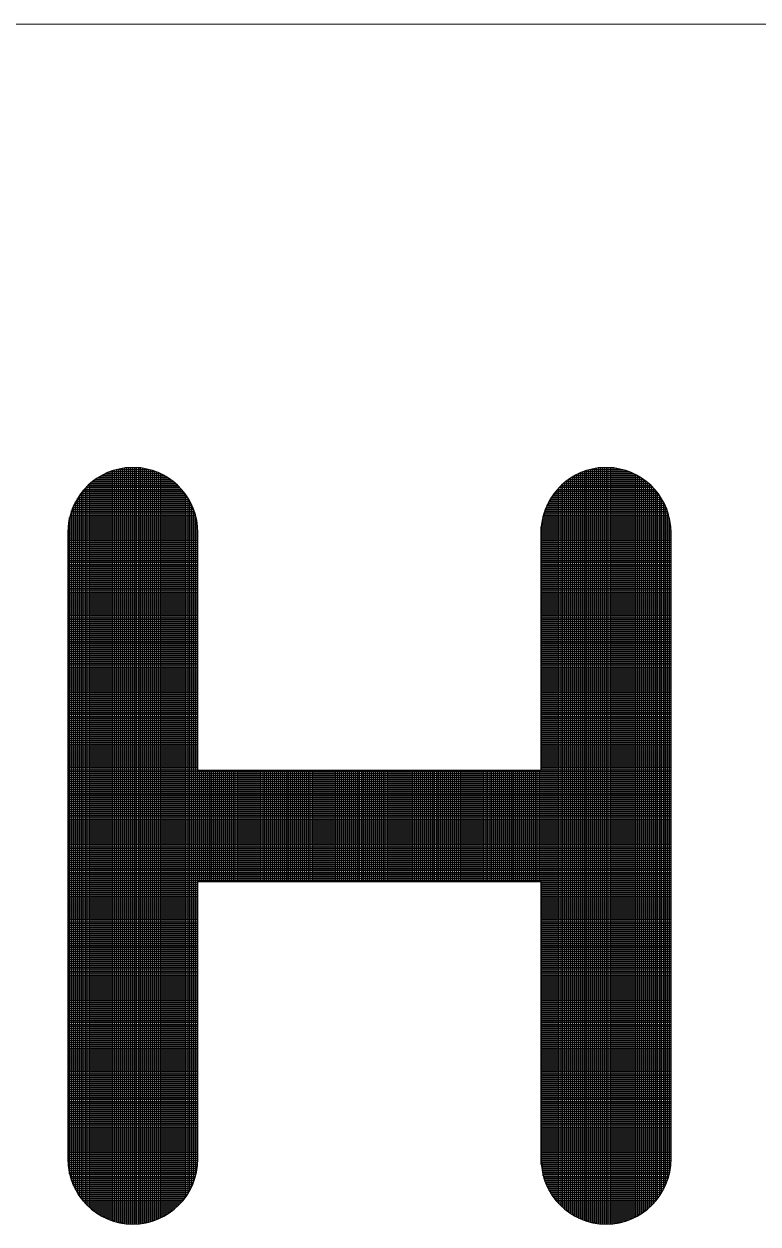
# Model space of a CAD drawing. Header units: inches. Extents: x 1155 to 1996, y 2 to 596.
# Drawn here: x 1837 to 1843.46, y 101.12 to 111.67 of the extents above; entities that cross this region are included whole.
import ezdxf

# ---------------------------------------------------------------- set-up
doc = ezdxf.new("R2010")
doc.units = ezdxf.units.IN
doc.header["$MEASUREMENT"] = 0
doc.layers.add('BG 0 -1', color=7, linetype='Continuous')
doc.layers.add('BG ÇÑ±¹Áö¿ª³\xad¹æ±â¼úÁÖ½ÄÈ¸»ç CI', color=7, linetype='Continuous')

msp = doc.modelspace()

# ---------------------------------------------------------------- linework, layer by layer
at = {"layer": 'BG 0 -1', "color": 7, "linetype": 'Continuous', "lineweight": 9}
msp.add_line((1821.558, 111.671), (1970.825, 111.671), dxfattribs=at)
at = {"layer": 'BG ÇÑ±¹Áö¿ª³\xad¹æ±â¼úÁÖ½ÄÈ¸»ç CI', "color": 242, "linetype": 'Continuous', "lineweight": 25, "true_color": 0xd51c29}
for p, q in [((1837.892, 101.12), (1837.892, 107.766)), ((1838.032, 107.766), (1837.894, 107.766)), ((1837.909, 101.119), (1837.909, 107.766)), ((1837.927, 101.117), (1837.927, 107.766)), ((1837.944, 101.116), (1837.944, 107.766)), ((1837.962, 101.116), (1837.962, 107.766)), ((1837.979, 101.116), (1837.979, 107.766)), ((1837.996, 101.117), (1837.996, 107.766)), ((1838.014, 101.118), (1838.014, 107.766)), ((1838.031, 101.12), (1838.031, 107.766)), ((1842.195, 107.766), (1842.057, 107.766)), ((1842.06, 101.12), (1842.06, 107.766)), ((1842.077, 101.118), (1842.077, 107.766)), ((1842.094, 101.117), (1842.094, 107.766)), ((1842.112, 101.116), (1842.112, 107.766)), ((1842.129, 101.116), (1842.129, 107.766)), ((1842.146, 101.116), (1842.146, 107.766)), ((1842.164, 101.117), (1842.164, 107.766)), ((1842.181, 101.119), (1842.181, 107.766)), ((1842.198, 101.121), (1842.198, 107.766)), ((1837.632, 107.665), (1838.294, 107.665)), ((1837.632, 101.222), (1837.632, 107.665)), ((1837.649, 101.21), (1837.649, 107.677)), ((1837.658, 107.682), (1838.268, 107.682)), ((1837.666, 101.199), (1837.666, 107.688)), ((1837.684, 101.189), (1837.684, 107.698)), ((1837.687, 107.7), (1838.239, 107.7)), ((1837.701, 101.179), (1837.701, 107.707)), ((1837.718, 101.171), (1837.718, 107.716)), ((1837.721, 107.717), (1838.204, 107.717)), ((1837.736, 101.163), (1837.736, 107.724)), ((1837.753, 101.156), (1837.753, 107.731)), ((1837.763, 107.734), (1838.163, 107.734)), ((1837.771, 101.149), (1837.771, 107.737)), ((1837.788, 101.143), (1837.788, 107.743)), ((1837.805, 101.138), (1837.805, 107.748)), ((1837.817, 107.752), (1838.108, 107.752)), ((1837.823, 101.133), (1837.823, 107.753)), ((1837.84, 101.129), (1837.84, 107.757)), ((1837.857, 101.126), (1837.857, 107.761)), ((1837.875, 101.123), (1837.875, 107.764)), ((1838.048, 101.123), (1838.048, 107.764)), ((1838.066, 101.125), (1838.066, 107.761)), ((1838.083, 101.129), (1838.083, 107.758)), ((1838.1, 101.133), (1838.1, 107.754)), ((1838.118, 101.137), (1838.118, 107.749)), ((1838.135, 101.143), (1838.135, 107.744)), ((1838.153, 101.148), (1838.153, 107.738)), ((1838.17, 101.155), (1838.17, 107.732)), ((1838.187, 101.162), (1838.187, 107.725)), ((1838.205, 101.17), (1838.205, 107.717)), ((1838.222, 101.178), (1838.222, 107.708)), ((1838.239, 101.187), (1838.239, 107.699)), ((1838.257, 101.197), (1838.257, 107.689)), ((1838.274, 101.208), (1838.274, 107.678)), ((1838.291, 101.22), (1838.291, 107.667)), ((1841.795, 107.665), (1842.457, 107.665)), ((1841.799, 101.219), (1841.799, 107.668)), ((1841.816, 101.207), (1841.816, 107.68)), ((1841.821, 107.682), (1842.431, 107.682)), ((1841.834, 101.196), (1841.834, 107.69)), ((1841.85, 107.7), (1842.402, 107.7)), ((1841.851, 101.186), (1841.851, 107.7)), ((1841.869, 101.177), (1841.869, 107.709)), ((1841.885, 107.717), (1842.368, 107.717)), ((1841.886, 101.169), (1841.886, 107.718)), ((1841.903, 101.161), (1841.903, 107.725)), ((1841.921, 101.154), (1841.921, 107.732)), ((1841.926, 107.734), (1842.326, 107.734)), ((1841.938, 101.148), (1841.938, 107.739)), ((1841.955, 101.142), (1841.955, 107.744)), ((1841.973, 101.137), (1841.973, 107.75)), ((1841.981, 107.752), (1842.271, 107.752)), ((1841.99, 101.132), (1841.99, 107.754)), ((1842.007, 101.129), (1842.007, 107.758)), ((1842.025, 101.125), (1842.025, 107.762)), ((1842.042, 101.122), (1842.042, 107.764)), ((1842.216, 101.123), (1842.216, 107.763)), ((1842.233, 101.126), (1842.233, 107.76)), ((1842.251, 101.13), (1842.251, 107.757)), ((1842.268, 101.134), (1842.268, 107.753)), ((1842.285, 101.139), (1842.285, 107.748)), ((1842.303, 101.144), (1842.303, 107.743)), ((1842.32, 101.15), (1842.32, 107.737)), ((1842.337, 101.157), (1842.337, 107.73)), ((1842.355, 101.164), (1842.355, 107.723)), ((1842.372, 101.172), (1842.372, 107.715)), ((1842.389, 101.18), (1842.389, 107.706)), ((1842.407, 101.19), (1842.407, 107.697)), ((1842.424, 101.2), (1842.424, 107.687)), ((1842.442, 101.211), (1842.442, 107.676)), ((1842.459, 101.223), (1842.459, 107.664)), ((1837.52, 107.561), (1838.406, 107.561)), ((1837.527, 101.317), (1837.527, 107.57)), ((1837.535, 107.578), (1838.391, 107.578)), ((1837.545, 101.297), (1837.545, 107.589)), ((1837.551, 107.596), (1838.375, 107.596)), ((1837.562, 101.28), (1837.562, 107.607)), ((1837.568, 107.613), (1838.357, 107.613)), ((1837.58, 101.263), (1837.58, 107.623)), ((1837.587, 107.63), (1838.338, 107.63)), ((1837.597, 101.248), (1837.597, 107.638)), ((1837.608, 107.648), (1838.317, 107.648)), ((1837.614, 101.234), (1837.614, 107.652)), ((1838.309, 101.233), (1838.309, 107.654)), ((1838.326, 101.246), (1838.326, 107.64)), ((1838.344, 101.261), (1838.344, 107.625)), ((1838.361, 101.277), (1838.361, 107.609)), ((1838.378, 101.295), (1838.378, 107.592)), ((1838.396, 101.314), (1838.396, 107.573)), ((1841.683, 107.561), (1842.569, 107.561)), ((1841.695, 101.312), (1841.695, 107.575)), ((1841.698, 107.578), (1842.554, 107.578)), ((1841.712, 101.293), (1841.712, 107.594)), ((1841.714, 107.596), (1842.538, 107.596)), ((1841.73, 101.276), (1841.73, 107.611)), ((1841.732, 107.613), (1842.521, 107.613)), ((1841.747, 101.26), (1841.747, 107.627)), ((1841.751, 107.63), (1842.501, 107.63)), ((1841.764, 101.245), (1841.764, 107.642)), ((1841.772, 107.648), (1842.48, 107.648)), ((1841.782, 101.231), (1841.782, 107.655)), ((1842.476, 101.236), (1842.476, 107.651)), ((1842.494, 101.25), (1842.494, 107.637)), ((1842.511, 101.265), (1842.511, 107.622)), ((1842.528, 101.281), (1842.528, 107.605)), ((1842.546, 101.299), (1842.546, 107.587)), ((1842.563, 101.319), (1842.563, 107.568)), ((1837.452, 107.457), (1838.473, 107.457)), ((1837.458, 101.419), (1837.458, 107.468)), ((1837.461, 107.474), (1838.464, 107.474)), ((1837.471, 107.491), (1838.454, 107.491)), ((1837.475, 101.389), (1837.475, 107.498)), ((1837.482, 107.509), (1838.443, 107.509)), ((1837.493, 101.362), (1837.493, 107.525)), ((1837.494, 107.526), (1838.432, 107.526)), ((1837.506, 107.543), (1838.419, 107.543)), ((1837.51, 101.338), (1837.51, 107.548)), ((1838.413, 101.335), (1838.413, 107.551)), ((1838.43, 101.358), (1838.43, 107.528)), ((1838.448, 101.385), (1838.448, 107.502)), ((1838.465, 101.414), (1838.465, 107.472)), ((1841.615, 107.457), (1842.637, 107.457)), ((1841.625, 101.411), (1841.625, 107.475)), ((1841.625, 107.474), (1842.628, 107.474)), ((1841.635, 107.491), (1842.618, 107.491)), ((1841.643, 101.382), (1841.643, 107.505)), ((1841.645, 107.509), (1842.607, 107.509)), ((1841.657, 107.526), (1842.595, 107.526)), ((1841.66, 101.356), (1841.66, 107.531)), ((1841.67, 107.543), (1842.583, 107.543)), ((1841.678, 101.333), (1841.678, 107.554)), ((1842.58, 101.341), (1842.58, 107.546)), ((1842.598, 101.364), (1842.598, 107.522)), ((1842.615, 101.391), (1842.615, 107.495)), ((1842.633, 101.422), (1842.633, 107.465)), ((1837.412, 107.352), (1838.514, 107.352)), ((1837.417, 107.37), (1838.509, 107.37)), ((1837.423, 101.498), (1837.423, 107.389)), ((1837.423, 107.387), (1838.503, 107.387)), ((1837.429, 107.405), (1838.497, 107.405)), ((1837.436, 107.422), (1838.49, 107.422)), ((1837.441, 101.454), (1837.441, 107.432)), ((1837.444, 107.439), (1838.482, 107.439)), ((1838.482, 101.449), (1838.482, 107.438)), ((1838.5, 101.491), (1838.5, 107.396)), ((1841.573, 101.54), (1841.573, 107.346)), ((1841.575, 107.352), (1842.677, 107.352)), ((1841.58, 107.37), (1842.672, 107.37)), ((1841.586, 107.387), (1842.666, 107.387)), ((1841.591, 101.486), (1841.591, 107.4)), ((1841.592, 107.405), (1842.66, 107.405)), ((1841.599, 107.422), (1842.653, 107.422)), ((1841.607, 107.439), (1842.645, 107.439)), ((1841.608, 101.445), (1841.608, 107.441)), ((1842.65, 101.458), (1842.65, 107.429)), ((1842.667, 101.502), (1842.667, 107.384)), ((1837.393, 107.248), (1838.533, 107.248)), ((1837.394, 107.266), (1838.531, 107.266)), ((1837.397, 107.283), (1838.529, 107.283)), ((1837.4, 107.3), (1838.526, 107.3)), ((1837.403, 107.318), (1838.522, 107.318)), ((1837.406, 101.557), (1837.406, 107.33)), ((1837.407, 107.335), (1838.518, 107.335)), ((1838.517, 101.547), (1838.517, 107.34)), ((1841.556, 107.248), (1842.696, 107.248)), ((1841.556, 101.639), (1841.556, 107.248)), ((1841.558, 107.266), (1842.694, 107.266)), ((1841.56, 107.283), (1842.692, 107.283)), ((1841.563, 107.3), (1842.689, 107.3)), ((1841.566, 107.318), (1842.686, 107.318)), ((1841.57, 107.335), (1842.682, 107.335)), ((1842.685, 101.564), (1842.685, 107.323)), ((1837.391, 107.231), (1838.534, 107.231)), ((1837.391, 107.213), (1838.535, 107.213)), ((1837.391, 107.198), (1837.391, 101.688)), ((1837.391, 107.196), (1838.535, 107.196)), ((1837.391, 107.179), (1838.535, 107.179)), ((1837.391, 107.161), (1838.535, 107.161)), ((1837.391, 107.144), (1838.535, 107.144)), ((1838.535, 101.666), (1838.535, 107.22)), ((1838.535, 105.105), (1838.535, 107.198)), ((1841.554, 107.213), (1842.698, 107.213)), ((1841.554, 107.198), (1841.554, 105.105)), ((1841.554, 107.196), (1842.698, 107.196)), ((1841.554, 107.179), (1842.698, 107.179)), ((1841.554, 107.161), (1842.698, 107.161)), ((1841.554, 107.144), (1842.698, 107.144)), ((1841.555, 107.231), (1842.697, 107.231)), ((1842.698, 101.688), (1842.698, 107.198)), ((1837.391, 107.127), (1838.535, 107.127)), ((1837.391, 107.109), (1838.535, 107.109)), ((1837.391, 107.092), (1838.535, 107.092)), ((1837.391, 107.075), (1838.535, 107.075)), ((1837.391, 107.057), (1838.535, 107.057)), ((1837.391, 107.04), (1838.535, 107.04)), ((1841.554, 107.127), (1842.698, 107.127)), ((1841.554, 107.109), (1842.698, 107.109)), ((1841.554, 107.092), (1842.698, 107.092)), ((1841.554, 107.075), (1842.698, 107.075)), ((1841.554, 107.057), (1842.698, 107.057)), ((1841.554, 107.04), (1842.698, 107.04)), ((1837.391, 107.022), (1838.535, 107.022)), ((1837.391, 107.005), (1838.535, 107.005)), ((1837.391, 106.988), (1838.535, 106.988)), ((1837.391, 106.97), (1838.535, 106.97)), ((1837.391, 106.953), (1838.535, 106.953)), ((1837.391, 106.936), (1838.535, 106.936)), ((1841.554, 107.022), (1842.698, 107.022)), ((1841.554, 107.005), (1842.698, 107.005)), ((1841.554, 106.988), (1842.698, 106.988)), ((1841.554, 106.97), (1842.698, 106.97)), ((1841.554, 106.953), (1842.698, 106.953)), ((1841.554, 106.936), (1842.698, 106.936)), ((1837.391, 106.918), (1838.535, 106.918)), ((1837.391, 106.901), (1838.535, 106.901)), ((1837.391, 106.884), (1838.535, 106.884)), ((1837.391, 106.866), (1838.535, 106.866)), ((1837.391, 106.849), (1838.535, 106.849)), ((1837.391, 106.831), (1838.535, 106.831)), ((1841.554, 106.918), (1842.698, 106.918)), ((1841.554, 106.901), (1842.698, 106.901)), ((1841.554, 106.884), (1842.698, 106.884)), ((1841.554, 106.866), (1842.698, 106.866)), ((1841.554, 106.849), (1842.698, 106.849)), ((1841.554, 106.831), (1842.698, 106.831)), ((1837.391, 106.814), (1838.535, 106.814)), ((1837.391, 106.797), (1838.535, 106.797)), ((1837.391, 106.779), (1838.535, 106.779)), ((1837.391, 106.762), (1838.535, 106.762)), ((1837.391, 106.745), (1838.535, 106.745)), ((1837.391, 106.727), (1838.535, 106.727)), ((1841.554, 106.814), (1842.698, 106.814)), ((1841.554, 106.797), (1842.698, 106.797)), ((1841.554, 106.779), (1842.698, 106.779)), ((1841.554, 106.762), (1842.698, 106.762)), ((1841.554, 106.745), (1842.698, 106.745)), ((1841.554, 106.727), (1842.698, 106.727)), ((1837.391, 106.71), (1838.535, 106.71)), ((1837.391, 106.693), (1838.535, 106.693)), ((1837.391, 106.675), (1838.535, 106.675)), ((1837.391, 106.658), (1838.535, 106.658)), ((1837.391, 106.64), (1838.535, 106.64)), ((1837.391, 106.623), (1838.535, 106.623)), ((1837.391, 106.606), (1838.535, 106.606)), ((1841.554, 106.71), (1842.698, 106.71)), ((1841.554, 106.693), (1842.698, 106.693)), ((1841.554, 106.675), (1842.698, 106.675)), ((1841.554, 106.658), (1842.698, 106.658)), ((1841.554, 106.64), (1842.698, 106.64)), ((1841.554, 106.623), (1842.698, 106.623)), ((1841.554, 106.606), (1842.698, 106.606)), ((1837.391, 106.588), (1838.535, 106.588)), ((1837.391, 106.571), (1838.535, 106.571)), ((1837.391, 106.554), (1838.535, 106.554)), ((1837.391, 106.536), (1838.535, 106.536)), ((1837.391, 106.519), (1838.535, 106.519)), ((1837.391, 106.502), (1838.535, 106.502)), ((1841.554, 106.588), (1842.698, 106.588)), ((1841.554, 106.571), (1842.698, 106.571)), ((1841.554, 106.554), (1842.698, 106.554)), ((1841.554, 106.536), (1842.698, 106.536)), ((1841.554, 106.519), (1842.698, 106.519)), ((1841.554, 106.502), (1842.698, 106.502)), ((1837.391, 106.484), (1838.535, 106.484)), ((1837.391, 106.467), (1838.535, 106.467)), ((1837.391, 106.449), (1838.535, 106.449)), ((1837.391, 106.432), (1838.535, 106.432)), ((1837.391, 106.415), (1838.535, 106.415)), ((1837.391, 106.397), (1838.535, 106.397)), ((1841.554, 106.484), (1842.698, 106.484)), ((1841.554, 106.467), (1842.698, 106.467)), ((1841.554, 106.449), (1842.698, 106.449)), ((1841.554, 106.432), (1842.698, 106.432)), ((1841.554, 106.415), (1842.698, 106.415)), ((1841.554, 106.397), (1842.698, 106.397)), ((1837.391, 106.38), (1838.535, 106.38)), ((1837.391, 106.363), (1838.535, 106.363)), ((1837.391, 106.345), (1838.535, 106.345)), ((1837.391, 106.328), (1838.535, 106.328)), ((1837.391, 106.311), (1838.535, 106.311)), ((1837.391, 106.293), (1838.535, 106.293)), ((1841.554, 106.38), (1842.698, 106.38)), ((1841.554, 106.363), (1842.698, 106.363)), ((1841.554, 106.345), (1842.698, 106.345)), ((1841.554, 106.328), (1842.698, 106.328)), ((1841.554, 106.311), (1842.698, 106.311)), ((1841.554, 106.293), (1842.698, 106.293)), ((1837.391, 106.276), (1838.535, 106.276)), ((1837.391, 106.258), (1838.535, 106.258)), ((1837.391, 106.241), (1838.535, 106.241)), ((1837.391, 106.224), (1838.535, 106.224)), ((1837.391, 106.206), (1838.535, 106.206)), ((1837.391, 106.189), (1838.535, 106.189)), ((1841.554, 106.276), (1842.698, 106.276)), ((1841.554, 106.258), (1842.698, 106.258)), ((1841.554, 106.241), (1842.698, 106.241)), ((1841.554, 106.224), (1842.698, 106.224)), ((1841.554, 106.206), (1842.698, 106.206)), ((1841.554, 106.189), (1842.698, 106.189)), ((1837.391, 106.172), (1838.535, 106.172)), ((1837.391, 106.154), (1838.535, 106.154)), ((1837.391, 106.137), (1838.535, 106.137)), ((1837.391, 106.12), (1838.535, 106.12)), ((1837.391, 106.102), (1838.535, 106.102)), ((1837.391, 106.085), (1838.535, 106.085)), ((1841.554, 106.172), (1842.698, 106.172)), ((1841.554, 106.154), (1842.698, 106.154)), ((1841.554, 106.137), (1842.698, 106.137)), ((1841.554, 106.12), (1842.698, 106.12)), ((1841.554, 106.102), (1842.698, 106.102)), ((1841.554, 106.085), (1842.698, 106.085)), ((1837.391, 106.067), (1838.535, 106.067)), ((1837.391, 106.05), (1838.535, 106.05)), ((1837.391, 106.033), (1838.535, 106.033)), ((1837.391, 106.015), (1838.535, 106.015)), ((1837.391, 105.998), (1838.535, 105.998)), ((1837.391, 105.981), (1838.535, 105.981)), ((1841.554, 106.067), (1842.698, 106.067)), ((1841.554, 106.05), (1842.698, 106.05)), ((1841.554, 106.033), (1842.698, 106.033)), ((1841.554, 106.015), (1842.698, 106.015)), ((1841.554, 105.998), (1842.698, 105.998)), ((1841.554, 105.981), (1842.698, 105.981)), ((1837.391, 105.963), (1838.535, 105.963)), ((1837.391, 105.946), (1838.535, 105.946)), ((1837.391, 105.929), (1838.535, 105.929)), ((1837.391, 105.911), (1838.535, 105.911)), ((1837.391, 105.894), (1838.535, 105.894)), ((1837.391, 105.876), (1838.535, 105.876)), ((1841.554, 105.963), (1842.698, 105.963)), ((1841.554, 105.946), (1842.698, 105.946)), ((1841.554, 105.929), (1842.698, 105.929)), ((1841.554, 105.911), (1842.698, 105.911)), ((1841.554, 105.894), (1842.698, 105.894)), ((1841.554, 105.876), (1842.698, 105.876)), ((1837.391, 105.859), (1838.535, 105.859)), ((1837.391, 105.842), (1838.535, 105.842)), ((1837.391, 105.824), (1838.535, 105.824)), ((1837.391, 105.807), (1838.535, 105.807)), ((1837.391, 105.79), (1838.535, 105.79)), ((1837.391, 105.772), (1838.535, 105.772)), ((1841.554, 105.859), (1842.698, 105.859)), ((1841.554, 105.842), (1842.698, 105.842)), ((1841.554, 105.824), (1842.698, 105.824)), ((1841.554, 105.807), (1842.698, 105.807)), ((1841.554, 105.79), (1842.698, 105.79)), ((1841.554, 105.772), (1842.698, 105.772)), ((1837.391, 105.755), (1838.535, 105.755)), ((1837.391, 105.738), (1838.535, 105.738)), ((1837.391, 105.72), (1838.535, 105.72)), ((1837.391, 105.703), (1838.535, 105.703)), ((1837.391, 105.685), (1838.535, 105.685)), ((1837.391, 105.668), (1838.535, 105.668)), ((1841.554, 105.755), (1842.698, 105.755)), ((1841.554, 105.738), (1842.698, 105.738)), ((1841.554, 105.72), (1842.698, 105.72)), ((1841.554, 105.703), (1842.698, 105.703)), ((1841.554, 105.685), (1842.698, 105.685)), ((1841.554, 105.668), (1842.698, 105.668)), ((1837.391, 105.651), (1838.535, 105.651)), ((1837.391, 105.633), (1838.535, 105.633)), ((1837.391, 105.616), (1838.535, 105.616)), ((1837.391, 105.599), (1838.535, 105.599)), ((1837.391, 105.581), (1838.535, 105.581)), ((1837.391, 105.564), (1838.535, 105.564)), ((1841.554, 105.651), (1842.698, 105.651)), ((1841.554, 105.633), (1842.698, 105.633)), ((1841.554, 105.616), (1842.698, 105.616)), ((1841.554, 105.599), (1842.698, 105.599)), ((1841.554, 105.581), (1842.698, 105.581)), ((1841.554, 105.564), (1842.698, 105.564)), ((1837.391, 105.547), (1838.535, 105.547)), ((1837.391, 105.529), (1838.535, 105.529)), ((1837.391, 105.512), (1838.535, 105.512)), ((1837.391, 105.494), (1838.535, 105.494)), ((1837.391, 105.477), (1838.535, 105.477)), ((1837.391, 105.46), (1838.535, 105.46)), ((1841.554, 105.547), (1842.698, 105.547)), ((1841.554, 105.529), (1842.698, 105.529)), ((1841.554, 105.512), (1842.698, 105.512)), ((1841.554, 105.494), (1842.698, 105.494)), ((1841.554, 105.477), (1842.698, 105.477)), ((1841.554, 105.46), (1842.698, 105.46)), ((1837.391, 105.442), (1838.535, 105.442)), ((1837.391, 105.425), (1838.535, 105.425)), ((1837.391, 105.408), (1838.535, 105.408)), ((1837.391, 105.39), (1838.535, 105.39)), ((1837.391, 105.373), (1838.535, 105.373)), ((1837.391, 105.355), (1838.535, 105.355)), ((1841.554, 105.442), (1842.698, 105.442)), ((1841.554, 105.425), (1842.698, 105.425)), ((1841.554, 105.408), (1842.698, 105.408)), ((1841.554, 105.39), (1842.698, 105.39)), ((1841.554, 105.373), (1842.698, 105.373)), ((1841.554, 105.355), (1842.698, 105.355)), ((1837.391, 105.338), (1838.535, 105.338)), ((1837.391, 105.321), (1838.535, 105.321)), ((1837.391, 105.303), (1838.535, 105.303)), ((1837.391, 105.286), (1838.535, 105.286)), ((1837.391, 105.269), (1838.535, 105.269)), ((1837.391, 105.251), (1838.535, 105.251)), ((1837.391, 105.234), (1838.535, 105.234)), ((1841.554, 105.338), (1842.698, 105.338)), ((1841.554, 105.321), (1842.698, 105.321)), ((1841.554, 105.303), (1842.698, 105.303)), ((1841.554, 105.286), (1842.698, 105.286)), ((1841.554, 105.269), (1842.698, 105.269)), ((1841.554, 105.251), (1842.698, 105.251)), ((1841.554, 105.234), (1842.698, 105.234)), ((1837.391, 105.217), (1838.535, 105.217)), ((1837.391, 105.199), (1838.535, 105.199)), ((1837.391, 105.182), (1838.535, 105.182)), ((1837.391, 105.164), (1838.535, 105.164)), ((1837.391, 105.147), (1838.535, 105.147)), ((1837.391, 105.13), (1838.535, 105.13)), ((1841.554, 105.217), (1842.698, 105.217)), ((1841.554, 105.199), (1842.698, 105.199)), ((1841.554, 105.182), (1842.698, 105.182)), ((1841.554, 105.164), (1842.698, 105.164)), ((1841.554, 105.147), (1842.698, 105.147)), ((1841.554, 105.13), (1842.698, 105.13)), ((1837.391, 105.112), (1838.535, 105.112)), ((1837.391, 105.095), (1842.698, 105.095)), ((1837.391, 105.078), (1842.698, 105.078)), ((1837.391, 105.06), (1842.698, 105.06)), ((1837.391, 105.043), (1842.698, 105.043)), ((1837.391, 105.026), (1842.698, 105.026)), ((1841.554, 105.105), (1838.535, 105.105)), ((1838.552, 104.13), (1838.552, 105.105)), ((1838.569, 104.13), (1838.569, 105.105)), ((1838.587, 104.13), (1838.587, 105.105)), ((1838.604, 104.13), (1838.604, 105.105)), ((1838.621, 104.13), (1838.621, 105.105)), ((1838.639, 104.13), (1838.639, 105.105)), ((1838.656, 104.13), (1838.656, 105.105)), ((1838.673, 104.13), (1838.673, 105.105)), ((1838.691, 104.13), (1838.691, 105.105)), ((1838.708, 104.13), (1838.708, 105.105)), ((1838.726, 104.13), (1838.726, 105.105)), ((1838.743, 104.13), (1838.743, 105.105)), ((1838.76, 104.13), (1838.76, 105.105)), ((1838.778, 104.13), (1838.778, 105.105)), ((1838.795, 104.13), (1838.795, 105.105)), ((1838.812, 104.13), (1838.812, 105.105)), ((1838.83, 104.13), (1838.83, 105.105)), ((1838.847, 104.13), (1838.847, 105.105)), ((1838.864, 104.13), (1838.864, 105.105)), ((1838.882, 104.13), (1838.882, 105.105)), ((1838.899, 104.13), (1838.899, 105.105)), ((1838.917, 104.13), (1838.917, 105.105)), ((1838.934, 104.13), (1838.934, 105.105)), ((1838.951, 104.13), (1838.951, 105.105)), ((1838.969, 104.13), (1838.969, 105.105)), ((1838.986, 104.13), (1838.986, 105.105)), ((1839.003, 104.13), (1839.003, 105.105)), ((1839.021, 104.13), (1839.021, 105.105)), ((1839.038, 104.13), (1839.038, 105.105)), ((1839.055, 104.13), (1839.055, 105.105)), ((1839.073, 104.13), (1839.073, 105.105)), ((1839.09, 104.13), (1839.09, 105.105)), ((1839.108, 104.13), (1839.108, 105.105)), ((1839.125, 104.13), (1839.125, 105.105)), ((1839.142, 104.13), (1839.142, 105.105)), ((1839.16, 104.13), (1839.16, 105.105)), ((1839.177, 104.13), (1839.177, 105.105)), ((1839.194, 104.13), (1839.194, 105.105)), ((1839.212, 104.13), (1839.212, 105.105)), ((1839.229, 104.13), (1839.229, 105.105)), ((1839.247, 104.13), (1839.247, 105.105)), ((1839.264, 104.13), (1839.264, 105.105)), ((1839.281, 104.13), (1839.281, 105.105)), ((1839.299, 104.13), (1839.299, 105.105)), ((1839.316, 104.13), (1839.316, 105.105)), ((1839.333, 104.13), (1839.333, 105.105)), ((1839.351, 104.13), (1839.351, 105.105)), ((1839.368, 104.13), (1839.368, 105.105)), ((1839.385, 104.13), (1839.385, 105.105)), ((1839.403, 104.13), (1839.403, 105.105)), ((1839.42, 104.13), (1839.42, 105.105)), ((1839.438, 104.13), (1839.438, 105.105)), ((1839.455, 104.13), (1839.455, 105.105)), ((1839.472, 104.13), (1839.472, 105.105)), ((1839.49, 104.13), (1839.49, 105.105)), ((1839.507, 104.13), (1839.507, 105.105)), ((1839.524, 104.13), (1839.524, 105.105)), ((1839.542, 104.13), (1839.542, 105.105)), ((1839.559, 104.13), (1839.559, 105.105)), ((1839.576, 104.13), (1839.576, 105.105)), ((1839.594, 104.13), (1839.594, 105.105)), ((1839.611, 104.13), (1839.611, 105.105)), ((1839.629, 104.13), (1839.629, 105.105)), ((1839.646, 104.13), (1839.646, 105.105)), ((1839.663, 104.13), (1839.663, 105.105)), ((1839.681, 104.13), (1839.681, 105.105)), ((1839.698, 104.13), (1839.698, 105.105)), ((1839.715, 104.13), (1839.715, 105.105)), ((1839.733, 104.13), (1839.733, 105.105)), ((1839.75, 104.13), (1839.75, 105.105)), ((1839.767, 104.13), (1839.767, 105.105)), ((1839.785, 104.13), (1839.785, 105.105)), ((1839.802, 104.13), (1839.802, 105.105)), ((1839.82, 104.13), (1839.82, 105.105)), ((1839.837, 104.13), (1839.837, 105.105)), ((1839.854, 104.13), (1839.854, 105.105)), ((1839.872, 104.13), (1839.872, 105.105)), ((1839.889, 104.13), (1839.889, 105.105)), ((1839.906, 104.13), (1839.906, 105.105)), ((1839.924, 104.13), (1839.924, 105.105)), ((1839.941, 104.13), (1839.941, 105.105)), ((1839.958, 104.13), (1839.958, 105.105)), ((1839.976, 104.13), (1839.976, 105.105)), ((1839.993, 104.13), (1839.993, 105.105)), ((1840.011, 104.13), (1840.011, 105.105)), ((1840.028, 104.13), (1840.028, 105.105)), ((1840.045, 104.13), (1840.045, 105.105)), ((1840.063, 104.13), (1840.063, 105.105)), ((1840.08, 104.13), (1840.08, 105.105)), ((1840.097, 104.13), (1840.097, 105.105)), ((1840.115, 104.13), (1840.115, 105.105)), ((1840.132, 104.13), (1840.132, 105.105)), ((1840.149, 104.13), (1840.149, 105.105)), ((1840.167, 104.13), (1840.167, 105.105)), ((1840.184, 104.13), (1840.184, 105.105)), ((1840.202, 104.13), (1840.202, 105.105)), ((1840.219, 104.13), (1840.219, 105.105)), ((1840.236, 104.13), (1840.236, 105.105)), ((1840.254, 104.13), (1840.254, 105.105)), ((1840.271, 104.13), (1840.271, 105.105)), ((1840.288, 104.13), (1840.288, 105.105)), ((1840.306, 104.13), (1840.306, 105.105)), ((1840.323, 104.13), (1840.323, 105.105)), ((1840.34, 104.13), (1840.34, 105.105)), ((1840.358, 104.13), (1840.358, 105.105)), ((1840.375, 104.13), (1840.375, 105.105)), ((1840.393, 104.13), (1840.393, 105.105)), ((1840.41, 104.13), (1840.41, 105.105)), ((1840.427, 104.13), (1840.427, 105.105)), ((1840.445, 104.13), (1840.445, 105.105)), ((1840.462, 104.13), (1840.462, 105.105)), ((1840.479, 104.13), (1840.479, 105.105)), ((1840.497, 104.13), (1840.497, 105.105)), ((1840.514, 104.13), (1840.514, 105.105)), ((1840.531, 104.13), (1840.531, 105.105)), ((1840.549, 104.13), (1840.549, 105.105)), ((1840.566, 104.13), (1840.566, 105.105)), ((1840.584, 104.13), (1840.584, 105.105)), ((1840.601, 104.13), (1840.601, 105.105)), ((1840.618, 104.13), (1840.618, 105.105)), ((1840.636, 104.13), (1840.636, 105.105)), ((1840.653, 104.13), (1840.653, 105.105)), ((1840.67, 104.13), (1840.67, 105.105)), ((1840.688, 104.13), (1840.688, 105.105)), ((1840.705, 104.13), (1840.705, 105.105)), ((1840.722, 104.13), (1840.722, 105.105)), ((1840.74, 104.13), (1840.74, 105.105)), ((1840.757, 104.13), (1840.757, 105.105)), ((1840.775, 104.13), (1840.775, 105.105)), ((1840.792, 104.13), (1840.792, 105.105)), ((1840.809, 104.13), (1840.809, 105.105)), ((1840.827, 104.13), (1840.827, 105.105)), ((1840.844, 104.13), (1840.844, 105.105)), ((1840.861, 104.13), (1840.861, 105.105)), ((1840.879, 104.13), (1840.879, 105.105)), ((1840.896, 104.13), (1840.896, 105.105)), ((1840.913, 104.13), (1840.913, 105.105)), ((1840.931, 104.13), (1840.931, 105.105)), ((1840.948, 104.13), (1840.948, 105.105)), ((1840.966, 104.13), (1840.966, 105.105)), ((1840.983, 104.13), (1840.983, 105.105)), ((1841, 104.13), (1841, 105.105)), ((1841.018, 104.13), (1841.018, 105.105)), ((1841.035, 104.13), (1841.035, 105.105)), ((1841.052, 104.13), (1841.052, 105.105)), ((1841.07, 104.13), (1841.07, 105.105)), ((1841.087, 104.13), (1841.087, 105.105)), ((1841.105, 104.13), (1841.105, 105.105)), ((1841.122, 104.13), (1841.122, 105.105)), ((1841.139, 104.13), (1841.139, 105.105)), ((1841.157, 104.13), (1841.157, 105.105)), ((1841.174, 104.13), (1841.174, 105.105)), ((1841.191, 104.13), (1841.191, 105.105)), ((1841.209, 104.13), (1841.209, 105.105)), ((1841.226, 104.13), (1841.226, 105.105)), ((1841.243, 104.13), (1841.243, 105.105)), ((1841.261, 104.13), (1841.261, 105.105)), ((1841.278, 104.13), (1841.278, 105.105)), ((1841.296, 104.13), (1841.296, 105.105)), ((1841.313, 104.13), (1841.313, 105.105)), ((1841.33, 104.13), (1841.33, 105.105)), ((1841.348, 104.13), (1841.348, 105.105)), ((1841.365, 104.13), (1841.365, 105.105)), ((1841.382, 104.13), (1841.382, 105.105)), ((1841.4, 104.13), (1841.4, 105.105)), ((1841.417, 104.13), (1841.417, 105.105)), ((1841.434, 104.13), (1841.434, 105.105)), ((1841.452, 104.13), (1841.452, 105.105)), ((1841.469, 104.13), (1841.469, 105.105)), ((1841.487, 104.13), (1841.487, 105.105)), ((1841.504, 104.13), (1841.504, 105.105)), ((1841.521, 104.13), (1841.521, 105.105)), ((1841.539, 104.13), (1841.539, 105.105)), ((1841.554, 105.112), (1842.698, 105.112)), ((1837.391, 105.008), (1842.698, 105.008)), ((1837.391, 104.991), (1842.698, 104.991)), ((1837.391, 104.973), (1842.698, 104.973)), ((1837.391, 104.956), (1842.698, 104.956)), ((1837.391, 104.939), (1842.698, 104.939)), ((1837.391, 104.921), (1842.698, 104.921)), ((1837.391, 104.904), (1842.698, 104.904)), ((1837.391, 104.887), (1842.698, 104.887)), ((1837.391, 104.869), (1842.698, 104.869)), ((1837.391, 104.852), (1842.698, 104.852)), ((1837.391, 104.835), (1842.698, 104.835)), ((1837.391, 104.817), (1842.698, 104.817)), ((1837.391, 104.8), (1842.698, 104.8)), ((1837.391, 104.782), (1842.698, 104.782)), ((1837.391, 104.765), (1842.698, 104.765)), ((1837.391, 104.748), (1842.698, 104.748)), ((1837.391, 104.73), (1842.698, 104.73)), ((1837.391, 104.713), (1842.698, 104.713)), ((1837.391, 104.696), (1842.698, 104.696)), ((1837.391, 104.678), (1842.698, 104.678)), ((1837.391, 104.661), (1842.698, 104.661)), ((1837.391, 104.644), (1842.698, 104.644)), ((1837.391, 104.626), (1842.698, 104.626)), ((1837.391, 104.609), (1842.698, 104.609)), ((1837.391, 104.591), (1842.698, 104.591)), ((1837.391, 104.574), (1842.698, 104.574)), ((1837.391, 104.557), (1842.698, 104.557)), ((1837.391, 104.539), (1842.698, 104.539)), ((1837.391, 104.522), (1842.698, 104.522)), ((1837.391, 104.505), (1842.698, 104.505)), ((1837.391, 104.487), (1842.698, 104.487)), ((1837.391, 104.47), (1842.698, 104.47)), ((1837.391, 104.453), (1842.698, 104.453)), ((1837.391, 104.435), (1842.698, 104.435)), ((1837.391, 104.418), (1842.698, 104.418)), ((1837.391, 104.4), (1842.698, 104.4)), ((1837.391, 104.383), (1842.698, 104.383)), ((1837.391, 104.366), (1842.698, 104.366)), ((1837.391, 104.348), (1842.698, 104.348)), ((1837.391, 104.331), (1842.698, 104.331)), ((1837.391, 104.314), (1842.698, 104.314)), ((1837.391, 104.296), (1842.698, 104.296)), ((1837.391, 104.279), (1842.698, 104.279)), ((1837.391, 104.262), (1842.698, 104.262)), ((1837.391, 104.244), (1842.698, 104.244)), ((1837.391, 104.227), (1842.698, 104.227)), ((1837.391, 104.209), (1842.698, 104.209)), ((1837.391, 104.192), (1842.698, 104.192)), ((1837.391, 104.175), (1842.698, 104.175)), ((1837.391, 104.157), (1842.698, 104.157)), ((1837.391, 104.14), (1842.698, 104.14)), ((1837.391, 104.123), (1838.535, 104.123)), ((1837.391, 104.105), (1838.535, 104.105)), ((1837.391, 104.088), (1838.535, 104.088)), ((1838.535, 101.688), (1838.535, 104.13)), ((1838.535, 104.13), (1841.554, 104.13)), ((1841.554, 104.13), (1841.554, 101.688)), ((1841.554, 104.123), (1842.698, 104.123)), ((1841.554, 104.105), (1842.698, 104.105)), ((1841.554, 104.088), (1842.698, 104.088)), ((1837.391, 104.071), (1838.535, 104.071)), ((1837.391, 104.053), (1838.535, 104.053)), ((1837.391, 104.036), (1838.535, 104.036)), ((1837.391, 104.018), (1838.535, 104.018)), ((1837.391, 104.001), (1838.535, 104.001)), ((1837.391, 103.984), (1838.535, 103.984)), ((1837.391, 103.966), (1838.535, 103.966)), ((1841.554, 104.071), (1842.698, 104.071)), ((1841.554, 104.053), (1842.698, 104.053)), ((1841.554, 104.036), (1842.698, 104.036)), ((1841.554, 104.018), (1842.698, 104.018)), ((1841.554, 104.001), (1842.698, 104.001)), ((1841.554, 103.984), (1842.698, 103.984)), ((1841.554, 103.966), (1842.698, 103.966)), ((1837.391, 103.949), (1838.535, 103.949)), ((1837.391, 103.932), (1838.535, 103.932)), ((1837.391, 103.914), (1838.535, 103.914)), ((1837.391, 103.897), (1838.535, 103.897)), ((1837.391, 103.88), (1838.535, 103.88)), ((1837.391, 103.862), (1838.535, 103.862)), ((1841.554, 103.949), (1842.698, 103.949)), ((1841.554, 103.932), (1842.698, 103.932)), ((1841.554, 103.914), (1842.698, 103.914)), ((1841.554, 103.897), (1842.698, 103.897)), ((1841.554, 103.88), (1842.698, 103.88)), ((1841.554, 103.862), (1842.698, 103.862)), ((1837.391, 103.845), (1838.535, 103.845)), ((1837.391, 103.827), (1838.535, 103.827)), ((1837.391, 103.81), (1838.535, 103.81)), ((1837.391, 103.793), (1838.535, 103.793)), ((1837.391, 103.775), (1838.535, 103.775)), ((1837.391, 103.758), (1838.535, 103.758)), ((1841.554, 103.845), (1842.698, 103.845)), ((1841.554, 103.827), (1842.698, 103.827)), ((1841.554, 103.81), (1842.698, 103.81)), ((1841.554, 103.793), (1842.698, 103.793)), ((1841.554, 103.775), (1842.698, 103.775)), ((1841.554, 103.758), (1842.698, 103.758)), ((1837.391, 103.741), (1838.535, 103.741)), ((1837.391, 103.723), (1838.535, 103.723)), ((1837.391, 103.706), (1838.535, 103.706)), ((1837.391, 103.689), (1838.535, 103.689)), ((1837.391, 103.671), (1838.535, 103.671)), ((1837.391, 103.654), (1838.535, 103.654)), ((1841.554, 103.741), (1842.698, 103.741)), ((1841.554, 103.723), (1842.698, 103.723)), ((1841.554, 103.706), (1842.698, 103.706)), ((1841.554, 103.689), (1842.698, 103.689)), ((1841.554, 103.671), (1842.698, 103.671)), ((1841.554, 103.654), (1842.698, 103.654)), ((1837.391, 103.636), (1838.535, 103.636)), ((1837.391, 103.619), (1838.535, 103.619)), ((1837.391, 103.602), (1838.535, 103.602)), ((1837.391, 103.584), (1838.535, 103.584)), ((1837.391, 103.567), (1838.535, 103.567)), ((1837.391, 103.55), (1838.535, 103.55)), ((1841.554, 103.636), (1842.698, 103.636)), ((1841.554, 103.619), (1842.698, 103.619)), ((1841.554, 103.602), (1842.698, 103.602)), ((1841.554, 103.584), (1842.698, 103.584)), ((1841.554, 103.567), (1842.698, 103.567)), ((1841.554, 103.55), (1842.698, 103.55)), ((1837.391, 103.532), (1838.535, 103.532)), ((1837.391, 103.515), (1838.535, 103.515)), ((1837.391, 103.497), (1838.535, 103.497)), ((1837.391, 103.48), (1838.535, 103.48)), ((1837.391, 103.463), (1838.535, 103.463)), ((1837.391, 103.445), (1838.535, 103.445)), ((1841.554, 103.532), (1842.698, 103.532)), ((1841.554, 103.515), (1842.698, 103.515)), ((1841.554, 103.497), (1842.698, 103.497)), ((1841.554, 103.48), (1842.698, 103.48)), ((1841.554, 103.463), (1842.698, 103.463)), ((1841.554, 103.445), (1842.698, 103.445)), ((1837.391, 103.428), (1838.535, 103.428)), ((1837.391, 103.411), (1838.535, 103.411)), ((1837.391, 103.393), (1838.535, 103.393)), ((1837.391, 103.376), (1838.535, 103.376)), ((1837.391, 103.359), (1838.535, 103.359)), ((1837.391, 103.341), (1838.535, 103.341)), ((1841.554, 103.428), (1842.698, 103.428)), ((1841.554, 103.411), (1842.698, 103.411)), ((1841.554, 103.393), (1842.698, 103.393)), ((1841.554, 103.376), (1842.698, 103.376)), ((1841.554, 103.359), (1842.698, 103.359)), ((1841.554, 103.341), (1842.698, 103.341)), ((1837.391, 103.324), (1838.535, 103.324)), ((1837.391, 103.306), (1838.535, 103.306)), ((1837.391, 103.289), (1838.535, 103.289)), ((1837.391, 103.272), (1838.535, 103.272)), ((1837.391, 103.254), (1838.535, 103.254)), ((1837.391, 103.237), (1838.535, 103.237)), ((1841.554, 103.324), (1842.698, 103.324)), ((1841.554, 103.306), (1842.698, 103.306)), ((1841.554, 103.289), (1842.698, 103.289)), ((1841.554, 103.272), (1842.698, 103.272)), ((1841.554, 103.254), (1842.698, 103.254)), ((1841.554, 103.237), (1842.698, 103.237)), ((1837.391, 103.22), (1838.535, 103.22)), ((1837.391, 103.202), (1838.535, 103.202)), ((1837.391, 103.185), (1838.535, 103.185)), ((1837.391, 103.168), (1838.535, 103.168)), ((1837.391, 103.15), (1838.535, 103.15)), ((1837.391, 103.133), (1838.535, 103.133)), ((1841.554, 103.22), (1842.698, 103.22)), ((1841.554, 103.202), (1842.698, 103.202)), ((1841.554, 103.185), (1842.698, 103.185)), ((1841.554, 103.168), (1842.698, 103.168)), ((1841.554, 103.15), (1842.698, 103.15)), ((1841.554, 103.133), (1842.698, 103.133)), ((1837.391, 103.115), (1838.535, 103.115)), ((1837.391, 103.098), (1838.535, 103.098)), ((1837.391, 103.081), (1838.535, 103.081)), ((1837.391, 103.063), (1838.535, 103.063)), ((1837.391, 103.046), (1838.535, 103.046)), ((1837.391, 103.029), (1838.535, 103.029)), ((1841.554, 103.115), (1842.698, 103.115)), ((1841.554, 103.098), (1842.698, 103.098)), ((1841.554, 103.081), (1842.698, 103.081)), ((1841.554, 103.063), (1842.698, 103.063)), ((1841.554, 103.046), (1842.698, 103.046)), ((1841.554, 103.029), (1842.698, 103.029)), ((1837.391, 103.011), (1838.535, 103.011)), ((1837.391, 102.994), (1838.535, 102.994)), ((1837.391, 102.977), (1838.535, 102.977)), ((1837.391, 102.959), (1838.535, 102.959)), ((1837.391, 102.942), (1838.535, 102.942)), ((1837.391, 102.924), (1838.535, 102.924)), ((1841.554, 103.011), (1842.698, 103.011)), ((1841.554, 102.994), (1842.698, 102.994)), ((1841.554, 102.977), (1842.698, 102.977)), ((1841.554, 102.959), (1842.698, 102.959)), ((1841.554, 102.942), (1842.698, 102.942)), ((1841.554, 102.924), (1842.698, 102.924)), ((1837.391, 102.907), (1838.535, 102.907)), ((1837.391, 102.89), (1838.535, 102.89)), ((1837.391, 102.872), (1838.535, 102.872)), ((1837.391, 102.855), (1838.535, 102.855)), ((1837.391, 102.838), (1838.535, 102.838)), ((1837.391, 102.82), (1838.535, 102.82)), ((1841.554, 102.907), (1842.698, 102.907)), ((1841.554, 102.89), (1842.698, 102.89)), ((1841.554, 102.872), (1842.698, 102.872)), ((1841.554, 102.855), (1842.698, 102.855)), ((1841.554, 102.838), (1842.698, 102.838)), ((1841.554, 102.82), (1842.698, 102.82)), ((1837.391, 102.803), (1838.535, 102.803)), ((1837.391, 102.786), (1838.535, 102.786)), ((1837.391, 102.768), (1838.535, 102.768)), ((1837.391, 102.751), (1838.535, 102.751)), ((1837.391, 102.733), (1838.535, 102.733)), ((1837.391, 102.716), (1838.535, 102.716)), ((1841.554, 102.803), (1842.698, 102.803)), ((1841.554, 102.786), (1842.698, 102.786)), ((1841.554, 102.768), (1842.698, 102.768)), ((1841.554, 102.751), (1842.698, 102.751)), ((1841.554, 102.733), (1842.698, 102.733)), ((1841.554, 102.716), (1842.698, 102.716)), ((1837.391, 102.699), (1838.535, 102.699)), ((1837.391, 102.681), (1838.535, 102.681)), ((1837.391, 102.664), (1838.535, 102.664)), ((1837.391, 102.647), (1838.535, 102.647)), ((1837.391, 102.629), (1838.535, 102.629)), ((1837.391, 102.612), (1838.535, 102.612)), ((1837.391, 102.595), (1838.535, 102.595)), ((1841.554, 102.699), (1842.698, 102.699)), ((1841.554, 102.681), (1842.698, 102.681)), ((1841.554, 102.664), (1842.698, 102.664)), ((1841.554, 102.647), (1842.698, 102.647)), ((1841.554, 102.629), (1842.698, 102.629)), ((1841.554, 102.612), (1842.698, 102.612)), ((1841.554, 102.595), (1842.698, 102.595)), ((1837.391, 102.577), (1838.535, 102.577)), ((1837.391, 102.56), (1838.535, 102.56)), ((1837.391, 102.542), (1838.535, 102.542)), ((1837.391, 102.525), (1838.535, 102.525)), ((1837.391, 102.508), (1838.535, 102.508)), ((1837.391, 102.49), (1838.535, 102.49)), ((1841.554, 102.577), (1842.698, 102.577)), ((1841.554, 102.56), (1842.698, 102.56)), ((1841.554, 102.542), (1842.698, 102.542)), ((1841.554, 102.525), (1842.698, 102.525)), ((1841.554, 102.508), (1842.698, 102.508)), ((1841.554, 102.49), (1842.698, 102.49)), ((1837.391, 102.473), (1838.535, 102.473)), ((1837.391, 102.456), (1838.535, 102.456)), ((1837.391, 102.438), (1838.535, 102.438)), ((1837.391, 102.421), (1838.535, 102.421)), ((1837.391, 102.404), (1838.535, 102.404)), ((1837.391, 102.386), (1838.535, 102.386)), ((1841.554, 102.473), (1842.698, 102.473)), ((1841.554, 102.456), (1842.698, 102.456)), ((1841.554, 102.438), (1842.698, 102.438)), ((1841.554, 102.421), (1842.698, 102.421)), ((1841.554, 102.404), (1842.698, 102.404)), ((1841.554, 102.386), (1842.698, 102.386)), ((1837.391, 102.369), (1838.535, 102.369)), ((1837.391, 102.351), (1838.535, 102.351)), ((1837.391, 102.334), (1838.535, 102.334)), ((1837.391, 102.317), (1838.535, 102.317)), ((1837.391, 102.299), (1838.535, 102.299)), ((1837.391, 102.282), (1838.535, 102.282)), ((1841.554, 102.369), (1842.698, 102.369)), ((1841.554, 102.351), (1842.698, 102.351)), ((1841.554, 102.334), (1842.698, 102.334)), ((1841.554, 102.317), (1842.698, 102.317)), ((1841.554, 102.299), (1842.698, 102.299)), ((1841.554, 102.282), (1842.698, 102.282)), ((1837.391, 102.265), (1838.535, 102.265)), ((1837.391, 102.247), (1838.535, 102.247)), ((1837.391, 102.23), (1838.535, 102.23)), ((1837.391, 102.213), (1838.535, 102.213)), ((1837.391, 102.195), (1838.535, 102.195)), ((1837.391, 102.178), (1838.535, 102.178)), ((1841.554, 102.265), (1842.698, 102.265)), ((1841.554, 102.247), (1842.698, 102.247)), ((1841.554, 102.23), (1842.698, 102.23)), ((1841.554, 102.213), (1842.698, 102.213)), ((1841.554, 102.195), (1842.698, 102.195)), ((1841.554, 102.178), (1842.698, 102.178)), ((1837.391, 102.16), (1838.535, 102.16)), ((1837.391, 102.143), (1838.535, 102.143)), ((1837.391, 102.126), (1838.535, 102.126)), ((1837.391, 102.108), (1838.535, 102.108)), ((1837.391, 102.091), (1838.535, 102.091)), ((1837.391, 102.074), (1838.535, 102.074)), ((1841.554, 102.16), (1842.698, 102.16)), ((1841.554, 102.143), (1842.698, 102.143)), ((1841.554, 102.126), (1842.698, 102.126)), ((1841.554, 102.108), (1842.698, 102.108)), ((1841.554, 102.091), (1842.698, 102.091)), ((1841.554, 102.074), (1842.698, 102.074)), ((1837.391, 102.056), (1838.535, 102.056)), ((1837.391, 102.039), (1838.535, 102.039)), ((1837.391, 102.022), (1838.535, 102.022)), ((1837.391, 102.004), (1838.535, 102.004)), ((1837.391, 101.987), (1838.535, 101.987)), ((1837.391, 101.969), (1838.535, 101.969)), ((1841.554, 102.056), (1842.698, 102.056)), ((1841.554, 102.039), (1842.698, 102.039)), ((1841.554, 102.022), (1842.698, 102.022)), ((1841.554, 102.004), (1842.698, 102.004)), ((1841.554, 101.987), (1842.698, 101.987)), ((1841.554, 101.969), (1842.698, 101.969)), ((1837.391, 101.952), (1838.535, 101.952)), ((1837.391, 101.935), (1838.535, 101.935)), ((1837.391, 101.917), (1838.535, 101.917)), ((1837.391, 101.9), (1838.535, 101.9)), ((1837.391, 101.883), (1838.535, 101.883)), ((1837.391, 101.865), (1838.535, 101.865)), ((1841.554, 101.952), (1842.698, 101.952)), ((1841.554, 101.935), (1842.698, 101.935)), ((1841.554, 101.917), (1842.698, 101.917)), ((1841.554, 101.9), (1842.698, 101.9)), ((1841.554, 101.883), (1842.698, 101.883)), ((1841.554, 101.865), (1842.698, 101.865)), ((1837.391, 101.848), (1838.535, 101.848)), ((1837.391, 101.831), (1838.535, 101.831)), ((1837.391, 101.813), (1838.535, 101.813)), ((1837.391, 101.796), (1838.535, 101.796)), ((1837.391, 101.778), (1838.535, 101.778)), ((1837.391, 101.761), (1838.535, 101.761)), ((1841.554, 101.848), (1842.698, 101.848)), ((1841.554, 101.831), (1842.698, 101.831)), ((1841.554, 101.813), (1842.698, 101.813)), ((1841.554, 101.796), (1842.698, 101.796)), ((1841.554, 101.778), (1842.698, 101.778)), ((1841.554, 101.761), (1842.698, 101.761)), ((1837.391, 101.744), (1838.535, 101.744)), ((1837.391, 101.726), (1838.535, 101.726)), ((1837.391, 101.709), (1838.535, 101.709)), ((1837.391, 101.692), (1838.535, 101.692)), ((1837.391, 101.674), (1838.535, 101.674)), ((1837.391, 101.657), (1838.534, 101.657)), ((1841.554, 101.744), (1842.698, 101.744)), ((1841.554, 101.726), (1842.698, 101.726)), ((1841.554, 101.709), (1842.698, 101.709)), ((1841.554, 101.692), (1842.698, 101.692)), ((1841.554, 101.674), (1842.698, 101.674)), ((1841.555, 101.657), (1842.697, 101.657)), ((1837.393, 101.639), (1838.533, 101.639)), ((1837.394, 101.622), (1838.531, 101.622)), ((1837.397, 101.605), (1838.529, 101.605)), ((1837.399, 101.587), (1838.526, 101.587)), ((1837.403, 101.57), (1838.523, 101.57)), ((1837.407, 101.553), (1838.519, 101.553)), ((1841.556, 101.639), (1842.696, 101.639)), ((1841.558, 101.622), (1842.694, 101.622)), ((1841.56, 101.605), (1842.692, 101.605)), ((1841.563, 101.587), (1842.689, 101.587)), ((1841.566, 101.57), (1842.686, 101.57)), ((1841.57, 101.553), (1842.682, 101.553)), ((1837.411, 101.535), (1838.514, 101.535)), ((1837.416, 101.518), (1838.509, 101.518)), ((1837.422, 101.501), (1838.503, 101.501)), ((1837.429, 101.483), (1838.497, 101.483)), ((1837.436, 101.466), (1838.49, 101.466)), ((1837.443, 101.448), (1838.482, 101.448)), ((1841.575, 101.535), (1842.677, 101.535)), ((1841.58, 101.518), (1842.672, 101.518)), ((1841.586, 101.501), (1842.667, 101.501)), ((1841.592, 101.483), (1842.66, 101.483)), ((1841.599, 101.466), (1842.653, 101.466)), ((1841.607, 101.448), (1842.646, 101.448)), ((1837.452, 101.431), (1838.474, 101.431)), ((1837.461, 101.414), (1838.465, 101.414)), ((1837.471, 101.396), (1838.455, 101.396)), ((1837.481, 101.379), (1838.444, 101.379)), ((1837.493, 101.362), (1838.433, 101.362)), ((1837.505, 101.344), (1838.42, 101.344)), ((1841.615, 101.431), (1842.637, 101.431)), ((1841.624, 101.414), (1842.628, 101.414)), ((1841.634, 101.396), (1842.618, 101.396)), ((1841.645, 101.379), (1842.608, 101.379)), ((1841.656, 101.362), (1842.596, 101.362)), ((1841.669, 101.344), (1842.583, 101.344)), ((1837.519, 101.327), (1838.406, 101.327)), ((1837.534, 101.31), (1838.392, 101.31)), ((1837.55, 101.292), (1838.376, 101.292)), ((1837.567, 101.275), (1838.358, 101.275)), ((1837.586, 101.257), (1838.339, 101.257)), ((1837.607, 101.24), (1838.319, 101.24)), ((1837.63, 101.223), (1838.295, 101.223)), ((1841.682, 101.327), (1842.57, 101.327)), ((1841.697, 101.31), (1842.555, 101.31)), ((1841.713, 101.292), (1842.539, 101.292)), ((1841.73, 101.275), (1842.522, 101.275)), ((1841.749, 101.257), (1842.503, 101.257)), ((1841.77, 101.24), (1842.482, 101.24)), ((1841.793, 101.223), (1842.459, 101.223)), ((1837.656, 101.205), (1838.27, 101.205)), ((1837.685, 101.188), (1838.241, 101.188)), ((1837.719, 101.171), (1838.207, 101.171)), ((1837.76, 101.153), (1838.166, 101.153)), ((1837.813, 101.136), (1838.112, 101.136)), ((1837.909, 101.119), (1838.016, 101.119)), ((1841.819, 101.205), (1842.433, 101.205)), ((1841.848, 101.188), (1842.404, 101.188)), ((1841.882, 101.171), (1842.37, 101.171)), ((1841.923, 101.153), (1842.329, 101.153)), ((1841.977, 101.136), (1842.275, 101.136)), ((1842.073, 101.119), (1842.179, 101.119))]:
    msp.add_line(p, q, dxfattribs=at)
for centre, start, end in [((1837.963, 107.198), 96.9382, 180), ((1837.963, 107.198), 0, 83.0618), ((1842.126, 107.198), 96.9382, 180), ((1842.126, 107.198), 0, 83.0618), ((1837.963, 101.688), 180, 0), ((1842.126, 101.688), 180, 0)]:
    msp.add_arc(centre, 0.572, start, end, dxfattribs=at)

doc.saveas('drawing.dxf')
